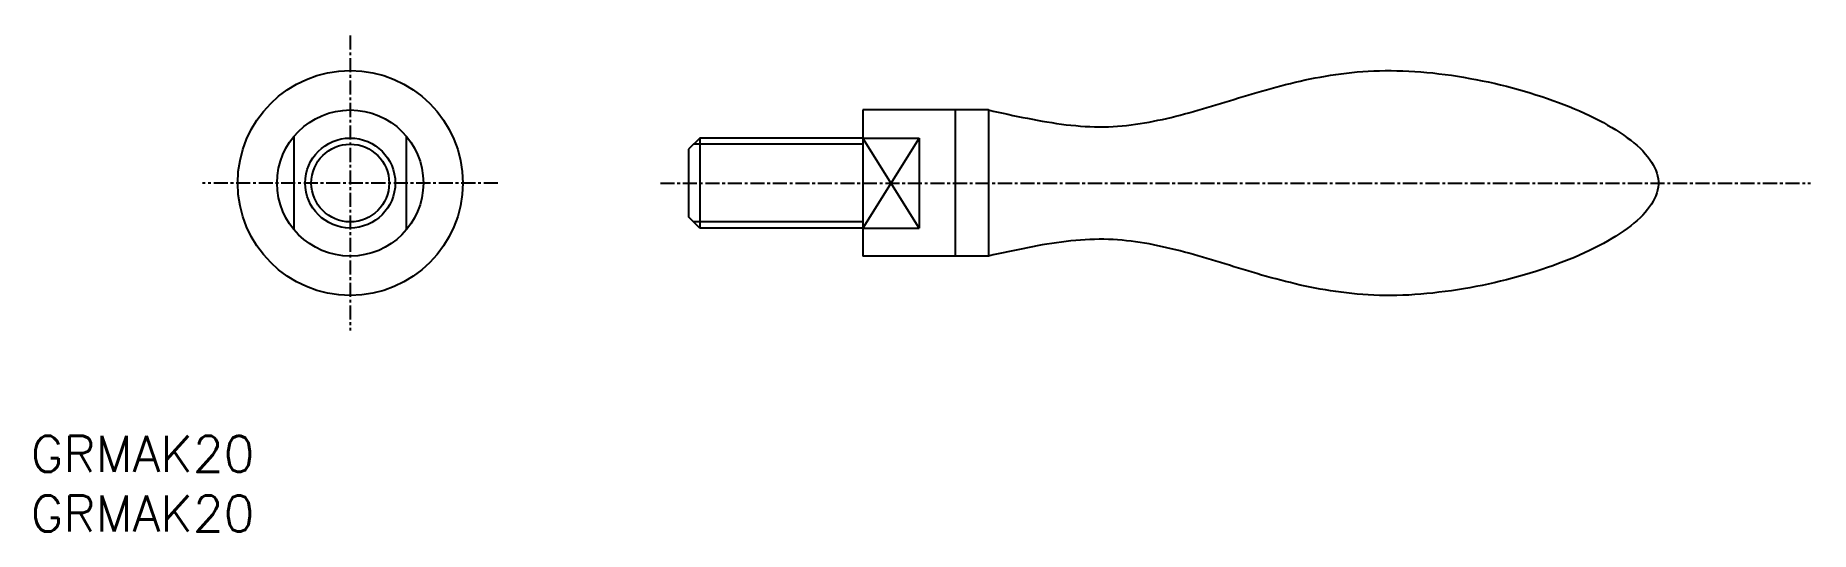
# Model space of a CAD drawing. Extents: x -28 to 130, y -31 to 13.
import ezdxf

# ---------------------------------------------------------------- set-up
doc = ezdxf.new("R2010")
doc.units = 0
doc.linetypes.add('CENTER', pattern=[2, 1.25, -0.25, 0.25, -0.25])
doc.layers.get('0').update_dxf_attribs({"linetype": 'CONTINUOUS'})
doc.layers.add('CENTER', color=1, linetype='CENTER')
doc.styles.get("Standard").update_dxf_attribs({"font": 'txt.shx', "bigfont": 'bigfont.shx'})

msp = doc.modelspace()

# ---------------------------------------------------------------- linework, layer by layer
at = {"color": 7, "linetype": 'CONTINUOUS'}
for p, q in [((45.57, 6.5), (45.57, -6.5)), ((56.72, 6.5), (45.57, 6.5)), ((53.77, 6.5), (53.77, -6.5)), ((56.72, 6.5), (56.72, -6.5)), ((-5, 4.15), (-5, -4.15)), ((5, -4.15), (5, 4.15)), ((31.07, 4), (30.07, 3)), ((45.57, 4), (31.07, 4)), ((31.07, 4), (31.07, -4)), ((45.57, 4), (50.57, 4)), ((50.57, 4), (50.57, -4)), ((30.07, 3), (30.07, -3)), ((31.07, -4), (30.07, -3)), ((45.57, -4), (31.07, -4)), ((45.57, -4), (50.57, -4)), ((56.72, -6.5), (45.57, -6.5))]:
    msp.add_line(p, q, dxfattribs=at)
at = {"color": 3, "linetype": 'CONTINUOUS'}
for p, q in [((45.57, 3.46), (30.53, 3.46)), ((50.57, -4), (45.57, 4)), ((50.57, 4), (45.57, -4)), ((45.57, -3.46), (30.53, -3.46))]:
    msp.add_line(p, q, dxfattribs=at)
at = {"color": 7}
msp.add_polyline3d([(56.72, 6.5, 0), (57.15, 6.4, 0), (57.59, 6.31, 0), (58.03, 6.21, 0), (58.46, 6.12, 0), (58.9, 6.02, 0), (59.33, 5.93, 0), (59.77, 5.84, 0), (60.2, 5.76, 0), (60.63, 5.67, 0), (61.07, 5.59, 0), (61.5, 5.51, 0), (61.93, 5.44, 0), (62.36, 5.37, 0), (62.78, 5.31, 0), (63.21, 5.25, 0), (63.64, 5.19, 0), (64.06, 5.15, 0), (64.48, 5.11, 0), (64.9, 5.07, 0), (65.32, 5.04, 0), (65.74, 5.02, 0), (66.15, 5.01, 0), (66.57, 5, 0), (66.98, 5, 0), (67.39, 5.01, 0), (67.8, 5.03, 0), (68.2, 5.06, 0), (68.6, 5.09, 0), (69.01, 5.13, 0), (69.41, 5.17, 0), (69.81, 5.23, 0), (70.21, 5.29, 0), (70.6, 5.35, 0), (71, 5.42, 0), (71.4, 5.5, 0), (71.79, 5.58, 0), (72.19, 5.66, 0), (72.58, 5.75, 0), (72.98, 5.84, 0), (73.37, 5.94, 0), (73.77, 6.04, 0), (74.16, 6.15, 0), (74.55, 6.25, 0), (74.95, 6.37, 0), (75.35, 6.48, 0), (75.74, 6.59, 0), (76.14, 6.71, 0), (76.54, 6.83, 0), (76.94, 6.95, 0), (77.34, 7.07, 0), (77.74, 7.2, 0), (78.14, 7.32, 0), (78.54, 7.44, 0), (78.95, 7.57, 0), (79.36, 7.69, 0), (79.77, 7.82, 0), (80.18, 7.94, 0), (80.59, 8.06, 0), (81.01, 8.18, 0), (81.43, 8.3, 0), (81.85, 8.42, 0), (82.27, 8.53, 0), (82.7, 8.65, 0), (83.13, 8.76, 0), (83.56, 8.86, 0), (83.99, 8.97, 0), (84.43, 9.07, 0), (84.87, 9.17, 0), (85.32, 9.26, 0), (85.77, 9.35, 0), (86.22, 9.43, 0), (86.68, 9.51, 0), (87.14, 9.59, 0), (87.6, 9.66, 0), (88.07, 9.72, 0), (88.55, 9.78, 0), (89.02, 9.83, 0), (89.51, 9.88, 0), (89.99, 9.92, 0), (90.49, 9.95, 0), (90.98, 9.97, 0), (91.49, 9.99, 0), (91.99, 10, 0), (92.51, 10, 0), (93.03, 9.99, 0), (93.55, 9.98, 0), (94.08, 9.96, 0), (94.61, 9.92, 0), (95.15, 9.89, 0), (95.69, 9.84, 0), (96.23, 9.79, 0), (96.77, 9.72, 0), (97.32, 9.66, 0), (97.87, 9.58, 0), (98.41, 9.5, 0), (98.96, 9.41, 0), (99.51, 9.31, 0), (100.06, 9.21, 0), (100.61, 9.1, 0), (101.15, 8.99, 0), (101.69, 8.87, 0), (102.23, 8.74, 0), (102.77, 8.61, 0), (103.31, 8.47, 0), (103.83, 8.32, 0), (104.36, 8.17, 0), (104.88, 8.02, 0), (105.39, 7.86, 0), (105.9, 7.69, 0), (106.41, 7.52, 0), (106.9, 7.35, 0), (107.39, 7.17, 0), (107.87, 6.99, 0), (108.34, 6.8, 0), (108.81, 6.61, 0), (109.26, 6.41, 0), (109.7, 6.21, 0), (110.14, 6.01, 0), (110.56, 5.8, 0), (110.97, 5.59, 0), (111.38, 5.38, 0), (111.76, 5.16, 0), (112.14, 4.94, 0), (112.5, 4.72, 0), (112.85, 4.49, 0), (113.19, 4.26, 0), (113.51, 4.03, 0), (113.81, 3.8, 0), (114.1, 3.57, 0), (114.38, 3.33, 0), (114.64, 3.09, 0), (114.88, 2.85, 0), (115.1, 2.61, 0), (115.3, 2.36, 0), (115.49, 2.12, 0), (115.66, 1.87, 0), (115.81, 1.62, 0), (115.94, 1.38, 0), (116.05, 1.13, 0), (116.13, 0.88, 0), (116.2, 0.63, 0), (116.25, 0.38, 0), (116.27, 0.13, 0), (116.27, -0.13, 0), (116.25, -0.38, 0), (116.2, -0.63, 0), (116.13, -0.88, 0), (116.05, -1.13, 0), (115.94, -1.38, 0), (115.81, -1.62, 0), (115.66, -1.87, 0), (115.49, -2.12, 0), (115.3, -2.36, 0), (115.1, -2.61, 0), (114.88, -2.85, 0), (114.64, -3.09, 0), (114.38, -3.33, 0), (114.1, -3.57, 0), (113.81, -3.8, 0), (113.51, -4.03, 0), (113.19, -4.26, 0), (112.85, -4.49, 0), (112.5, -4.72, 0), (112.14, -4.94, 0), (111.76, -5.16, 0), (111.38, -5.38, 0), (110.97, -5.59, 0), (110.56, -5.8, 0), (110.14, -6.01, 0), (109.7, -6.21, 0), (109.26, -6.41, 0), (108.81, -6.61, 0), (108.34, -6.8, 0), (107.87, -6.99, 0), (107.39, -7.17, 0), (106.9, -7.35, 0), (106.41, -7.52, 0), (105.9, -7.69, 0), (105.39, -7.86, 0), (104.88, -8.02, 0), (104.36, -8.17, 0), (103.83, -8.32, 0), (103.31, -8.47, 0), (102.77, -8.61, 0), (102.23, -8.74, 0), (101.69, -8.87, 0), (101.15, -8.99, 0), (100.61, -9.1, 0), (100.06, -9.21, 0), (99.51, -9.31, 0), (98.96, -9.41, 0), (98.41, -9.5, 0), (97.87, -9.58, 0), (97.32, -9.66, 0), (96.77, -9.72, 0), (96.23, -9.79, 0), (95.69, -9.84, 0), (95.15, -9.89, 0), (94.61, -9.92, 0), (94.08, -9.96, 0), (93.55, -9.98, 0), (93.03, -9.99, 0), (92.51, -10, 0), (91.99, -10, 0), (91.49, -9.99, 0), (90.98, -9.97, 0), (90.49, -9.95, 0), (89.99, -9.92, 0), (89.51, -9.88, 0), (89.02, -9.83, 0), (88.55, -9.78, 0), (88.07, -9.72, 0), (87.6, -9.66, 0), (87.14, -9.59, 0), (86.68, -9.51, 0), (86.22, -9.43, 0), (85.77, -9.35, 0), (85.32, -9.26, 0), (84.87, -9.17, 0), (84.43, -9.07, 0), (83.99, -8.97, 0), (83.56, -8.86, 0), (83.13, -8.76, 0), (82.7, -8.65, 0), (82.27, -8.53, 0), (81.85, -8.42, 0), (81.43, -8.3, 0), (81.01, -8.18, 0), (80.59, -8.06, 0), (80.18, -7.94, 0), (79.77, -7.82, 0), (79.36, -7.69, 0), (78.95, -7.57, 0), (78.54, -7.44, 0), (78.14, -7.32, 0), (77.74, -7.2, 0), (77.34, -7.07, 0), (76.94, -6.95, 0), (76.54, -6.83, 0), (76.14, -6.71, 0), (75.74, -6.59, 0), (75.35, -6.48, 0), (74.95, -6.37, 0), (74.55, -6.25, 0), (74.16, -6.15, 0), (73.77, -6.04, 0), (73.37, -5.94, 0), (72.98, -5.84, 0), (72.58, -5.75, 0), (72.19, -5.66, 0), (71.79, -5.58, 0), (71.4, -5.5, 0), (71, -5.42, 0), (70.6, -5.35, 0), (70.21, -5.29, 0), (69.81, -5.23, 0), (69.41, -5.17, 0), (69.01, -5.13, 0), (68.6, -5.09, 0), (68.2, -5.06, 0), (67.8, -5.03, 0), (67.39, -5.01, 0), (66.98, -5, 0), (66.57, -5, 0), (66.15, -5.01, 0), (65.74, -5.02, 0), (65.32, -5.04, 0), (64.9, -5.07, 0), (64.48, -5.11, 0), (64.06, -5.15, 0), (63.64, -5.19, 0), (63.21, -5.25, 0), (62.78, -5.31, 0), (62.36, -5.37, 0), (61.93, -5.44, 0), (61.5, -5.51, 0), (61.07, -5.59, 0), (60.63, -5.67, 0), (60.2, -5.76, 0), (59.77, -5.84, 0), (59.33, -5.93, 0), (58.9, -6.02, 0), (58.46, -6.12, 0), (58.03, -6.21, 0), (57.59, -6.31, 0), (57.15, -6.4, 0), (56.72, -6.5, 0)], dxfattribs=at)
at = {"color": 7, "linetype": 'CONTINUOUS'}
for radius in [10, 6.5, 4]:
    msp.add_circle((0, 0), radius, dxfattribs=at)
at = {"color": 3, "linetype": 'CONTINUOUS'}
msp.add_circle((0, 0), 3.46, dxfattribs=at)
at = {"layer": 'CENTER', "color": 1, "linetype": 'CENTER'}
for p, q in [((0, 13.12), (0, -13.12)), ((13.12, 0), (-13.12, 0)), ((27.57, 0), (129.79, 0))]:
    msp.add_line(p, q, dxfattribs=at)

# ---------------------------------------------------------------- texts
at = {"color": 7, "linetype": 'CONTINUOUS'}
for p in [(-28.39, -25.7), (-28.39, -31)]:
    msp.add_text('GRMAK20', height=3.2, dxfattribs=at).set_placement(p)

doc.saveas('drawing.dxf')
